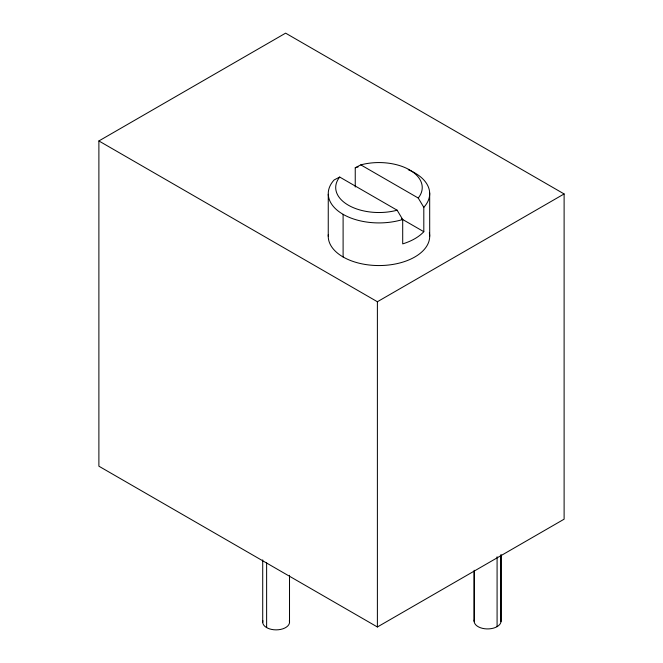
<?xml version="1.0" encoding="UTF-8"?>
<svg xmlns="http://www.w3.org/2000/svg" width="663" height="663" viewBox="0 0 663 663"><rect width="100%" height="100%" fill="white"/><g stroke="black" fill="none" stroke-linecap="round" stroke-linejoin="round"><path stroke-width="0.99" d="M328.251 236.268L328.26 194.284M474.186 621.645L474.186 570.263M500.988 554.931L500.988 620.709A13.426 7.749 0 0 1 486.775 628.914A13.426 7.749 0 0 1 474.376 619.781M98.886 140.954L285.612 33.15L564.114 193.944L564.114 519.179L377.388 626.983L98.886 466.197L98.886 140.954L377.388 301.74L564.114 193.944M355.244 187.041L355.244 167.756L360.805 164.872A43.269 24.979 0 0 1 409.568 169.885A43.269 24.979 0 0 1 418.237 198.03L423.806 207.337L423.806 231.702A50.728 29.288 0 0 1 402.706 243.885L402.698 219.519L397.137 210.212L339.705 177.054L334.144 179.938A50.728 29.288 0 0 0 343.103 214.34L343.103 256.979M360.805 164.872L418.237 198.03M401.546 218.848L423.806 231.702M429.682 192.991L429.699 236.268M500.988 554.84L500.988 621.645M497.084 556.763L497.084 626.659M474.186 571.382L474.186 620.709M377.388 301.74L377.388 626.983M289.516 575.302L289.516 622.582M266.625 562.846L266.625 627.596M262.714 559.887L262.714 622.582M289.325 620.717A13.426 7.749 0 0 1 276.115 629.867A13.426 7.749 0 0 1 262.913 620.717M408.267 169.728A50.728 29.288 0 0 1 423.798 207.337M402.698 219.519A50.728 29.288 0 0 1 343.103 214.34M355.244 167.756A50.728 29.288 0 0 1 358.136 166.935M397.145 210.212A43.269 24.979 0 0 1 348.39 205.215A43.269 24.979 0 0 1 339.696 177.062M429.326 232.738A50.728 29.288 0 0 1 380.504 265.54A50.728 29.288 0 0 1 328.342 234.503"/></g></svg>
